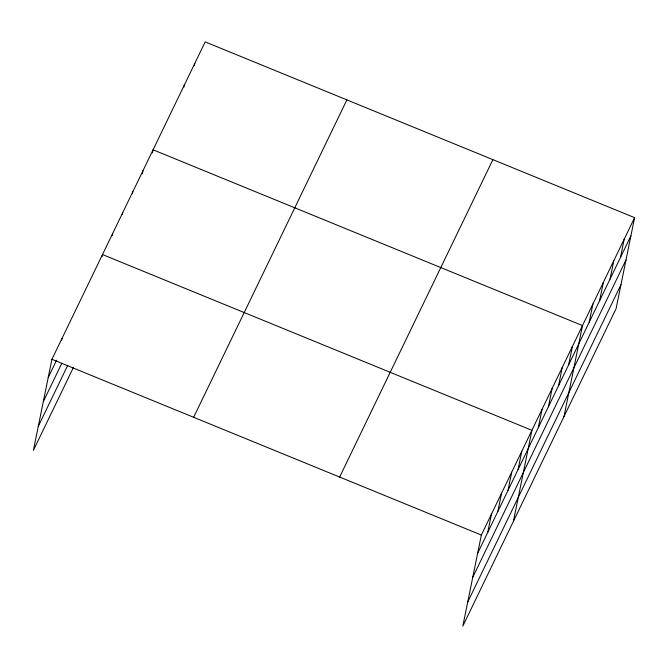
<?xml version="1.0" encoding="UTF-8"?>
<svg xmlns="http://www.w3.org/2000/svg" width="668" height="668" viewBox="0 0 668 668"><rect width="100%" height="100%" fill="white"/><g stroke="black" fill="none" stroke-linecap="round" stroke-linejoin="round"><path stroke-width="1" d="M634.6 217.651L481.352 535.051L462.824 626.108L616.071 308.708L634.6 217.651L205.176 41.892L51.929 359.292L33.4 450.349L73.422 367.467M61.631 340.371L62.04 338.342M102.087 256.579L102.496 254.55L531.92 430.309L513.4 521.366M112.199 235.629L112.616 233.6M122.319 214.679L122.728 212.649M132.431 193.728L132.84 191.699M142.334 173.797L142.96 170.757M152.454 152.847L153.072 149.807L582.496 325.566L563.967 416.623M183.925 87.082L184.335 85.053M194.346 65.497L194.755 63.477M487.749 532.354L491.464 514.101M497.86 511.412L501.576 493.159M507.981 490.462L511.696 472.209M518.092 469.512L521.808 451.259M538.325 427.612L542.04 409.359M548.436 406.67L552.152 388.417M558.548 385.72L562.264 367.467M568.668 364.77L572.384 346.517M589.201 322.235L592.917 303.982M599.622 300.658L603.338 282.405M610.043 279.074L613.758 260.821M620.463 257.489L624.179 239.236M48.213 377.545L56.571 360.236M43.328 401.568L61.798 363.317M38.285 426.326L67.752 365.296M193.636 417.291L346.884 99.891M339.636 477.052L492.892 159.652M477.637 553.304L630.884 235.904M472.744 577.327L626 259.935M467.709 602.085L620.964 284.685M51.929 359.292L481.352 535.051"/></g></svg>
